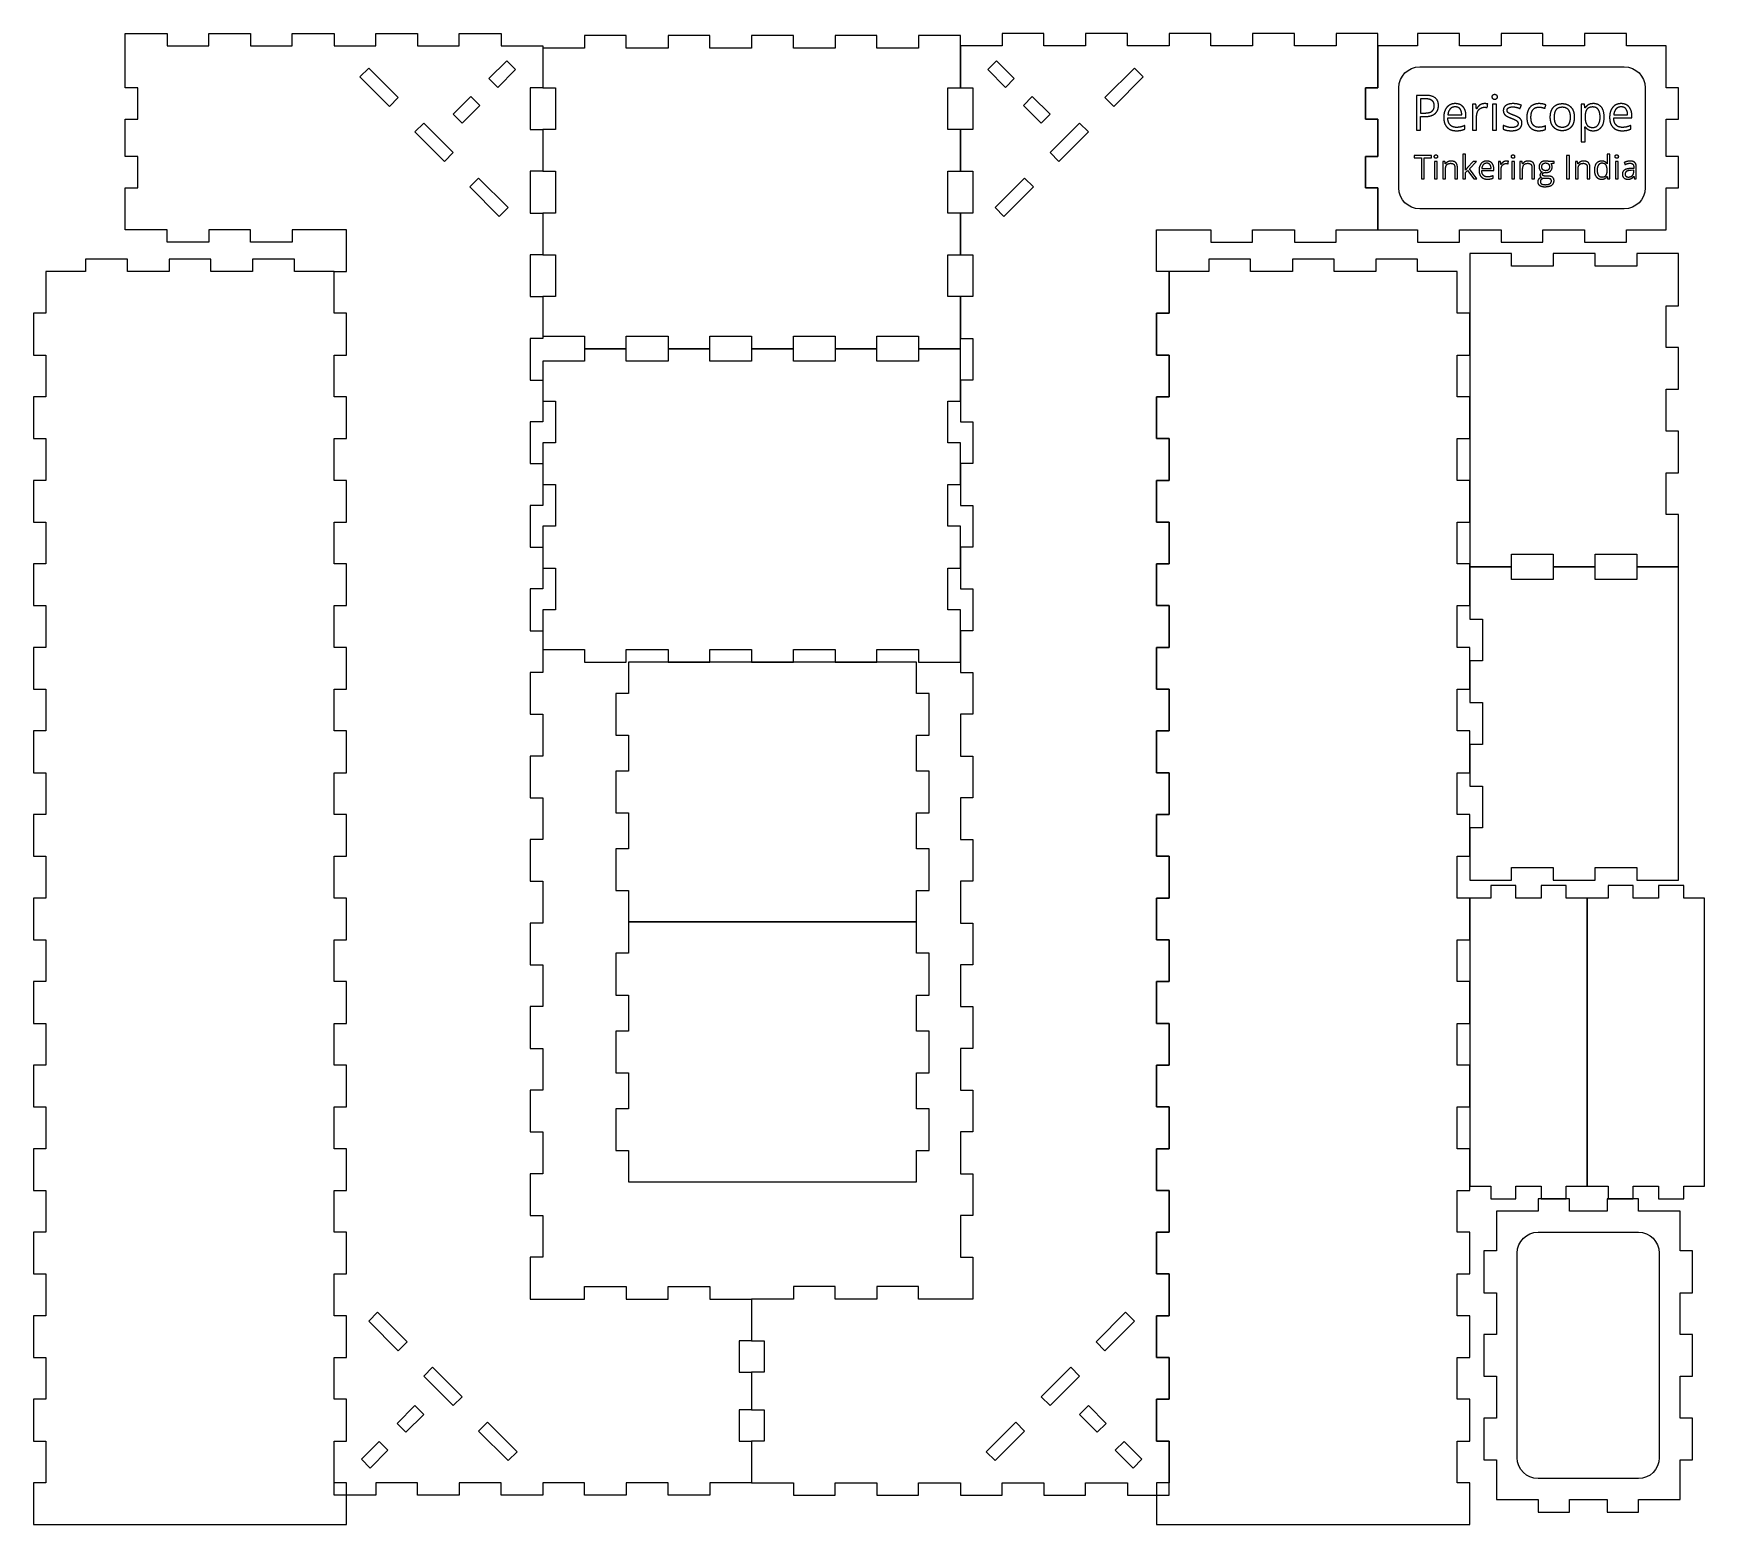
# Model space of a CAD drawing. Header units: millimetres. Extents: x 108 to 442, y 179 to 476.
import ezdxf

# ---------------------------------------------------------------- set-up
doc = ezdxf.new("R2010")
doc.units = ezdxf.units.MM
doc.layers.get('0').update_dxf_attribs({"color": 18, "true_color": 0x000000})

msp = doc.modelspace()

# ---------------------------------------------------------------- linework, layer by layer
for p, q in [((384.67, 469.56), (425.5, 469.56)), ((380.5, 445.39), (380.5, 465.39)), ((429.67, 465.39), (429.67, 445.39)), ((425.5, 441.22), (384.67, 441.22)), ((408.3, 237.06), (428.3, 237.06)), ((404.13, 192.06), (404.13, 232.89)), ((432.47, 232.89), (432.47, 192.06)), ((428.3, 187.89), (408.3, 187.89))]:
    msp.add_line(p, q)
at = {"color": 1, "true_color": 0xff0000}
for p, q in [((393.8, 452.16), (393.28, 452.16)), ((393.28, 452.16), (393.28, 447.21)), ((393.8, 449.59), (393.8, 452.16)), ((395.37, 450.7), (394.21, 449.46)), ((394.59, 449.21), (395.99, 450.7)), ((395.99, 450.7), (395.37, 450.7)), ((393.28, 447.21), (393.8, 447.21)), ((393.8, 448.47), (394.23, 448.86)), ((393.8, 447.21), (393.8, 448.47)), ((394.23, 448.86), (395.46, 447.21)), ((396.1, 447.21), (394.59, 449.21)), ((395.46, 447.21), (396.1, 447.21)), ((427.38, 448.93), (426.85, 448.9)), ((427.38, 448.6), (427.38, 448.93))]:
    msp.add_line(p, q, dxfattribs=at)
for points in [[(170.5, 403.72), (168, 403.72), (168, 412.06), (170.5, 412.06), (170.5, 420.39), (168, 420.39), (168, 428.72), (170.5, 428.72), (170.5, 437.06), (159.67, 437.06), (159.67, 434.56), (151.33, 434.56), (151.33, 437.06), (143, 437.06), (143, 434.56), (134.67, 434.56), (134.67, 437.06), (126.33, 437.06), (126.33, 445.39), (128.83, 445.39), (128.83, 451.64), (126.33, 451.64), (126.33, 459.14), (128.83, 459.14), (128.83, 465.39), (126.33, 465.39), (126.33, 476.22), (134.67, 476.22), (134.67, 473.72), (143, 473.72), (143, 476.22), (151.33, 476.22), (151.33, 473.72), (159.67, 473.72), (159.67, 476.22), (168, 476.22), (168, 473.72), (176.33, 473.72), (176.33, 476.22), (184.67, 476.22), (184.67, 473.72), (193, 473.72), (193, 476.22), (201.33, 476.22), (201.33, 473.72), (209.67, 473.72), (209.67, 465.39), (207.17, 465.39), (207.17, 457.06), (209.67, 457.06), (209.67, 448.72), (207.17, 448.72), (207.17, 440.39), (209.67, 440.39), (209.67, 432.06), (207.17, 432.06), (207.17, 423.72), (209.67, 423.72), (209.67, 415.39), (207.17, 415.39), (207.17, 407.06), (209.67, 407.06), (209.67, 398.72), (207.17, 398.72), (207.17, 390.39), (209.67, 390.39), (209.67, 382.06), (207.17, 382.06), (207.17, 373.72), (209.67, 373.72), (209.67, 365.39), (207.17, 365.39), (207.17, 357.06), (209.67, 357.06), (209.67, 348.72), (207.17, 348.72), (207.17, 340.39), (209.67, 340.39), (209.67, 332.06), (207.17, 332.06), (207.17, 323.72), (209.67, 323.72), (209.67, 315.39), (207.17, 315.39), (207.17, 307.06), (209.67, 307.06), (209.67, 298.72), (207.17, 298.72), (207.17, 290.39), (209.67, 290.39), (209.67, 282.06), (207.17, 282.06), (207.17, 273.72), (209.67, 273.72), (209.67, 265.39), (207.17, 265.39), (207.17, 257.06), (209.67, 257.06), (209.67, 248.72), (207.17, 248.72), (207.17, 240.39), (209.67, 240.39), (209.67, 232.06), (207.17, 232.06), (207.17, 223.72), (218, 223.72), (218, 226.22), (226.33, 226.22), (226.33, 223.72), (234.67, 223.72), (234.67, 226.22), (243, 226.22), (243, 223.72), (251.33, 223.72), (251.33, 215.39), (248.83, 215.39), (248.83, 209.14), (251.33, 209.14), (251.33, 201.64), (248.83, 201.64), (248.83, 195.39), (251.33, 195.39), (251.33, 187.06), (243, 187.06), (243, 184.56), (234.67, 184.56), (234.67, 187.06), (226.33, 187.06), (226.33, 184.56), (218, 184.56), (218, 187.06), (209.67, 187.06), (209.67, 184.56), (201.33, 184.56), (201.33, 187.06), (193, 187.06), (193, 184.56), (184.67, 184.56), (184.67, 187.06), (176.33, 187.06), (176.33, 184.56), (168, 184.56), (168, 195.39), (170.5, 195.39), (170.5, 203.73), (168, 203.73), (168, 212.06), (170.5, 212.06), (170.5, 220.39), (168, 220.39), (168, 228.72), (170.5, 228.72), (170.5, 237.06), (168, 237.06), (168, 245.39), (170.5, 245.39), (170.5, 253.72), (168, 253.72), (168, 262.06), (170.5, 262.06), (170.5, 270.39), (168, 270.39), (168, 278.72), (170.5, 278.72), (170.5, 287.06), (168, 287.06), (168, 295.39), (170.5, 295.39), (170.5, 303.72), (168, 303.72), (168, 312.06), (170.5, 312.06), (170.5, 320.39), (168, 320.39), (168, 328.72), (170.5, 328.72), (170.5, 337.06), (168, 337.06), (168, 345.39), (170.5, 345.39), (170.5, 353.72), (168, 353.72), (168, 362.06), (170.5, 362.06), (170.5, 370.39), (168, 370.39), (168, 378.72), (170.5, 378.72), (170.5, 387.06), (168, 387.06), (168, 395.39), (170.5, 395.39)], [(251.33, 475.81), (251.33, 473.31), (243, 473.31), (243, 475.81), (234.67, 475.81), (234.67, 473.31), (226.33, 473.31), (226.33, 475.81), (218, 475.81), (218, 473.31), (209.67, 473.31), (209.67, 465.39), (212.17, 465.39), (212.17, 457.06), (209.67, 457.06), (209.67, 448.72), (212.17, 448.72), (212.17, 440.39), (209.67, 440.39), (209.67, 432.06), (212.17, 432.06), (212.17, 423.72), (209.67, 423.72), (209.67, 415.81), (218, 415.81), (218, 413.31), (226.33, 413.31), (226.33, 415.81), (234.67, 415.81), (234.67, 413.31), (243, 413.31), (243, 415.81), (251.33, 415.81), (251.33, 413.31), (259.67, 413.31), (259.67, 415.81), (268, 415.81), (268, 413.31), (276.33, 413.31), (276.33, 415.81), (284.67, 415.81), (284.67, 413.31), (293, 413.31), (293, 423.72), (290.5, 423.72), (290.5, 432.06), (293, 432.06), (293, 440.39), (290.5, 440.39), (290.5, 448.72), (293, 448.72), (293, 457.06), (290.5, 457.06), (290.5, 465.39), (293, 465.39), (293, 475.81), (284.67, 475.81), (284.67, 473.31), (276.33, 473.31), (276.33, 475.81), (268, 475.81), (268, 473.31), (259.67, 473.31), (259.67, 475.81)], [(332.17, 403.72), (334.67, 403.72), (334.67, 412.06), (332.17, 412.06), (332.17, 420.39), (334.67, 420.39), (334.67, 428.72), (332.17, 428.72), (332.17, 437.06), (343, 437.06), (343, 434.56), (351.33, 434.56), (351.33, 437.06), (359.67, 437.06), (359.67, 434.56), (368, 434.56), (368, 437.06), (376.33, 437.06), (376.33, 445.39), (373.83, 445.39), (373.83, 451.64), (376.33, 451.64), (376.33, 459.14), (373.83, 459.14), (373.83, 465.39), (376.33, 465.39), (376.33, 476.22), (368, 476.22), (368, 473.72), (359.67, 473.72), (359.67, 476.22), (351.33, 476.22), (351.33, 473.72), (343, 473.72), (343, 476.22), (334.67, 476.22), (334.67, 473.72), (326.33, 473.72), (326.33, 476.22), (318, 476.22), (318, 473.72), (309.67, 473.72), (309.67, 476.22), (301.33, 476.22), (301.33, 473.72), (293, 473.72), (293, 465.39), (295.5, 465.39), (295.5, 457.06), (293, 457.06), (293, 448.72), (295.5, 448.72), (295.5, 440.39), (293, 440.39), (293, 432.06), (295.5, 432.06), (295.5, 423.72), (293, 423.72), (293, 415.39), (295.5, 415.39), (295.5, 407.06), (293, 407.06), (293, 398.72), (295.5, 398.72), (295.5, 390.39), (293, 390.39), (293, 382.06), (295.5, 382.06), (295.5, 373.72), (293, 373.72), (293, 365.39), (295.5, 365.39), (295.5, 357.06), (293, 357.06), (293, 348.72), (295.5, 348.72), (295.5, 340.39), (293, 340.39), (293, 332.06), (295.5, 332.06), (295.5, 323.72), (293, 323.72), (293, 315.39), (295.5, 315.39), (295.5, 307.06), (293, 307.06), (293, 298.72), (295.5, 298.72), (295.5, 290.39), (293, 290.39), (293, 282.06), (295.5, 282.06), (295.5, 273.72), (293, 273.72), (293, 265.39), (295.5, 265.39), (295.5, 257.06), (293, 257.06), (293, 248.72), (295.5, 248.72), (295.5, 240.39), (293, 240.39), (293, 232.06), (295.5, 232.06), (295.5, 223.72), (284.67, 223.72), (284.67, 226.22), (276.33, 226.22), (276.33, 223.72), (268, 223.72), (268, 226.22), (259.67, 226.22), (259.67, 223.72), (251.33, 223.72), (251.33, 215.39), (253.83, 215.39), (253.83, 209.14), (251.33, 209.14), (251.33, 201.64), (253.83, 201.64), (253.83, 195.39), (251.33, 195.39), (251.33, 187.06), (259.67, 187.06), (259.67, 184.56), (268, 184.56), (268, 187.06), (276.33, 187.06), (276.33, 184.56), (284.67, 184.56), (284.67, 187.06), (293, 187.06), (293, 184.56), (301.33, 184.56), (301.33, 187.06), (309.67, 187.06), (309.67, 184.56), (318, 184.56), (318, 187.06), (326.33, 187.06), (326.33, 184.56), (334.67, 184.56), (334.67, 195.39), (332.17, 195.39), (332.17, 203.73), (334.67, 203.73), (334.67, 212.06), (332.17, 212.06), (332.17, 220.39), (334.67, 220.39), (334.67, 228.72), (332.17, 228.72), (332.17, 237.06), (334.67, 237.06), (334.67, 245.39), (332.17, 245.39), (332.17, 253.72), (334.67, 253.72), (334.67, 262.06), (332.17, 262.06), (332.17, 270.39), (334.67, 270.39), (334.67, 278.72), (332.17, 278.72), (332.17, 287.06), (334.67, 287.06), (334.67, 295.39), (332.17, 295.39), (332.17, 303.72), (334.67, 303.72), (334.67, 312.06), (332.17, 312.06), (332.17, 320.39), (334.67, 320.39), (334.67, 328.72), (332.17, 328.72), (332.17, 337.06), (334.67, 337.06), (334.67, 345.39), (332.17, 345.39), (332.17, 353.72), (334.67, 353.72), (334.67, 362.06), (332.17, 362.06), (332.17, 370.39), (334.67, 370.39), (334.67, 378.72), (332.17, 378.72), (332.17, 387.06), (334.67, 387.06), (334.67, 395.39), (332.17, 395.39)], [(433.83, 473.72), (425.92, 473.72), (425.92, 476.22), (417.58, 476.22), (417.58, 473.72), (409.25, 473.72), (409.25, 476.22), (400.92, 476.22), (400.92, 473.72), (392.58, 473.72), (392.58, 476.22), (384.25, 476.22), (384.25, 473.72), (376.33, 473.72), (376.33, 465.39), (373.83, 465.39), (373.83, 459.14), (376.33, 459.14), (376.33, 451.64), (373.83, 451.64), (373.83, 445.39), (376.33, 445.39), (376.33, 437.06), (384.25, 437.06), (384.25, 434.56), (392.58, 434.56), (392.58, 437.06), (400.92, 437.06), (400.92, 434.56), (409.25, 434.56), (409.25, 437.06), (417.58, 437.06), (417.58, 434.56), (425.92, 434.56), (425.92, 437.06), (433.83, 437.06), (433.83, 445.39), (436.33, 445.39), (436.33, 451.64), (433.83, 451.64), (433.83, 459.14), (436.33, 459.14), (436.33, 465.39), (433.83, 465.39)], [(200.68, 465.47), (204.22, 469.01), (202.45, 470.78), (198.92, 467.24)], [(301.98, 465.47), (298.45, 469.01), (300.21, 470.78), (303.75, 467.24)], [(179.04, 461.64), (180.81, 463.41), (174.92, 469.31), (173.15, 467.54)], [(323.62, 461.64), (321.85, 463.41), (327.75, 469.31), (329.51, 467.54)], [(193.55, 458.34), (197.08, 461.87), (195.31, 463.64), (191.78, 460.11)], [(309.12, 458.34), (305.58, 461.87), (307.35, 463.64), (310.89, 460.11)], [(190.01, 450.68), (191.78, 452.44), (185.89, 458.34), (184.12, 456.57)], [(312.65, 450.68), (310.89, 452.44), (316.78, 458.34), (318.55, 456.57)], [(200.98, 439.71), (202.75, 441.48), (196.85, 447.37), (195.09, 445.6)], [(301.69, 439.71), (299.92, 441.48), (305.81, 447.37), (307.58, 445.6)], [(108, 278.72), (110.5, 278.72), (110.5, 270.39), (108, 270.39), (108, 262.06), (110.5, 262.06), (110.5, 253.72), (108, 253.72), (108, 245.39), (110.5, 245.39), (110.5, 237.06), (108, 237.06), (108, 228.72), (110.5, 228.72), (110.5, 220.39), (108, 220.39), (108, 212.06), (110.5, 212.06), (110.5, 203.73), (108, 203.73), (108, 195.39), (110.5, 195.39), (110.5, 187.06), (108, 187.06), (108, 178.73), (170.5, 178.73), (170.5, 187.06), (168, 187.06), (168, 195.39), (170.5, 195.39), (170.5, 203.73), (168, 203.73), (168, 212.06), (170.5, 212.06), (170.5, 220.39), (168, 220.39), (168, 228.72), (170.5, 228.72), (170.5, 237.06), (168, 237.06), (168, 245.39), (170.5, 245.39), (170.5, 253.72), (168, 253.72), (168, 262.06), (170.5, 262.06), (170.5, 270.39), (168, 270.39), (168, 278.72), (170.5, 278.72), (170.5, 287.06), (168, 287.06), (168, 295.39), (170.5, 295.39), (170.5, 303.72), (168, 303.72), (168, 312.06), (170.5, 312.06), (170.5, 320.39), (168, 320.39), (168, 328.72), (170.5, 328.72), (170.5, 337.06), (168, 337.06), (168, 345.39), (170.5, 345.39), (170.5, 353.72), (168, 353.72), (168, 362.06), (170.5, 362.06), (170.5, 370.39), (168, 370.39), (168, 378.72), (170.5, 378.72), (170.5, 387.06), (168, 387.06), (168, 395.39), (170.5, 395.39), (170.5, 403.72), (168, 403.72), (168, 412.06), (170.5, 412.06), (170.5, 420.39), (168, 420.39), (168, 428.72), (160.08, 428.72), (160.08, 431.22), (151.75, 431.22), (151.75, 428.72), (143.42, 428.72), (143.42, 431.22), (135.08, 431.22), (135.08, 428.72), (126.75, 428.72), (126.75, 431.22), (118.42, 431.22), (118.42, 428.72), (110.5, 428.72), (110.5, 420.39), (108, 420.39), (108, 412.06), (110.5, 412.06), (110.5, 403.72), (108, 403.72), (108, 395.39), (110.5, 395.39), (110.5, 387.06), (108, 387.06), (108, 378.72), (110.5, 378.72), (110.5, 370.39), (108, 370.39), (108, 362.06), (110.5, 362.06), (110.5, 353.72), (108, 353.72), (108, 345.39), (110.5, 345.39), (110.5, 337.06), (108, 337.06), (108, 328.72), (110.5, 328.72), (110.5, 320.39), (108, 320.39), (108, 312.06), (110.5, 312.06), (110.5, 303.72), (108, 303.72), (108, 295.39), (110.5, 295.39), (110.5, 287.06), (108, 287.06)], [(394.67, 287.06), (392.17, 287.06), (392.17, 295.39), (394.67, 295.39), (394.67, 303.72), (392.17, 303.72), (392.17, 312.06), (394.67, 312.06), (394.67, 320.39), (392.17, 320.39), (392.17, 328.72), (394.67, 328.72), (394.67, 337.06), (392.17, 337.06), (392.17, 345.39), (394.67, 345.39), (394.67, 353.72), (392.17, 353.72), (392.17, 362.06), (394.67, 362.06), (394.67, 370.39), (392.17, 370.39), (392.17, 378.72), (394.67, 378.72), (394.67, 387.06), (392.17, 387.06), (392.17, 395.39), (394.67, 395.39), (394.67, 403.72), (392.17, 403.72), (392.17, 412.06), (394.67, 412.06), (394.67, 420.39), (392.17, 420.39), (392.17, 428.72), (384.25, 428.72), (384.25, 431.22), (375.92, 431.22), (375.92, 428.72), (367.58, 428.72), (367.58, 431.22), (359.25, 431.22), (359.25, 428.72), (350.92, 428.72), (350.92, 431.22), (342.58, 431.22), (342.58, 428.72), (334.67, 428.72), (334.67, 420.39), (332.17, 420.39), (332.17, 412.06), (334.67, 412.06), (334.67, 403.72), (332.17, 403.72), (332.17, 395.39), (334.67, 395.39), (334.67, 387.06), (332.17, 387.06), (332.17, 378.72), (334.67, 378.72), (334.67, 370.39), (332.17, 370.39), (332.17, 362.06), (334.67, 362.06), (334.67, 353.72), (332.17, 353.72), (332.17, 345.39), (334.67, 345.39), (334.67, 337.06), (332.17, 337.06), (332.17, 328.72), (334.67, 328.72), (334.67, 320.39), (332.17, 320.39), (332.17, 312.06), (334.67, 312.06), (334.67, 303.72), (332.17, 303.72), (332.17, 295.39), (334.67, 295.39), (334.67, 287.06), (332.17, 287.06), (332.17, 278.72), (334.67, 278.72), (334.67, 270.39), (332.17, 270.39), (332.17, 262.06), (334.67, 262.06), (334.67, 253.72), (332.17, 253.72), (332.17, 245.39), (334.67, 245.39), (334.67, 237.06), (332.17, 237.06), (332.17, 228.72), (334.67, 228.72), (334.67, 220.39), (332.17, 220.39), (332.17, 212.06), (334.67, 212.06), (334.67, 203.73), (332.17, 203.73), (332.17, 195.39), (334.67, 195.39), (334.67, 187.06), (332.17, 187.06), (332.17, 178.73), (394.67, 178.73), (394.67, 187.06), (392.17, 187.06), (392.17, 195.39), (394.67, 195.39), (394.67, 203.73), (392.17, 203.73), (392.17, 212.06), (394.67, 212.06), (394.67, 220.39), (392.17, 220.39), (392.17, 228.72), (394.67, 228.72), (394.67, 237.06), (392.17, 237.06), (392.17, 245.39), (394.67, 245.39), (394.67, 253.72), (392.17, 253.72), (392.17, 262.06), (394.67, 262.06), (394.67, 270.39), (392.17, 270.39), (392.17, 278.72), (394.67, 278.72)], [(419.67, 369.81), (419.67, 372.31), (428, 372.31), (428, 369.81), (436.33, 369.81), (436.33, 380.22), (433.83, 380.22), (433.83, 388.56), (436.33, 388.56), (436.33, 396.89), (433.83, 396.89), (433.83, 405.22), (436.33, 405.22), (436.33, 413.56), (433.83, 413.56), (433.83, 421.89), (436.33, 421.89), (436.33, 432.31), (428, 432.31), (428, 429.81), (419.67, 429.81), (419.67, 432.31), (411.33, 432.31), (411.33, 429.81), (403, 429.81), (403, 432.31), (394.67, 432.31), (394.67, 369.81), (403, 369.81), (403, 372.31), (411.33, 372.31), (411.33, 369.81)], [(251.33, 413.31), (251.33, 410.81), (243, 410.81), (243, 413.31), (234.67, 413.31), (234.67, 410.81), (226.33, 410.81), (226.33, 413.31), (218, 413.31), (218, 410.81), (209.67, 410.81), (209.67, 402.89), (212.17, 402.89), (212.17, 394.56), (209.67, 394.56), (209.67, 386.22), (212.17, 386.22), (212.17, 377.89), (209.67, 377.89), (209.67, 369.56), (212.17, 369.56), (212.17, 361.22), (209.67, 361.22), (209.67, 353.31), (218, 353.31), (218, 350.81), (226.33, 350.81), (226.33, 353.31), (234.67, 353.31), (234.67, 350.81), (243, 350.81), (243, 353.31), (251.33, 353.31), (251.33, 350.81), (259.67, 350.81), (259.67, 353.31), (268, 353.31), (268, 350.81), (276.33, 350.81), (276.33, 353.31), (284.67, 353.31), (284.67, 350.81), (293, 350.81), (293, 361.22), (290.5, 361.22), (290.5, 369.56), (293, 369.56), (293, 377.89), (290.5, 377.89), (290.5, 386.22), (293, 386.22), (293, 394.56), (290.5, 394.56), (290.5, 402.89), (293, 402.89), (293, 413.31), (284.67, 413.31), (284.67, 410.81), (276.33, 410.81), (276.33, 413.31), (268, 413.31), (268, 410.81), (259.67, 410.81), (259.67, 413.31)], [(411.33, 369.81), (411.33, 367.31), (403, 367.31), (403, 369.81), (394.67, 369.81), (394.67, 359.39), (397.17, 359.39), (397.17, 351.06), (394.67, 351.06), (394.67, 342.72), (397.17, 342.72), (397.17, 334.39), (394.67, 334.39), (394.67, 326.06), (397.17, 326.06), (397.17, 317.72), (394.67, 317.72), (394.67, 307.31), (403, 307.31), (403, 309.81), (411.33, 309.81), (411.33, 307.31), (419.67, 307.31), (419.67, 309.81), (428, 309.81), (428, 307.31), (436.33, 307.31), (436.33, 369.81), (428, 369.81), (428, 367.31), (419.67, 367.31), (419.67, 369.81)], [(224.25, 305.2), (226.75, 305.2), (226.75, 298.95), (284.25, 298.95), (284.25, 305.2), (286.75, 305.2), (286.75, 313.54), (284.25, 313.54), (284.25, 320.71), (286.75, 320.71), (286.75, 329.05), (284.25, 329.05), (284.25, 336.22), (286.75, 336.22), (286.75, 344.56), (284.25, 344.56), (284.25, 350.81), (226.75, 350.81), (226.75, 344.56), (224.25, 344.56), (224.25, 336.22), (226.75, 336.22), (226.75, 329.05), (224.25, 329.05), (224.25, 320.71), (226.75, 320.71), (226.75, 313.54), (224.25, 313.54)], [(408.93, 246.22), (408.93, 243.72), (413.93, 243.72), (413.93, 246.22), (418.09, 246.22), (418.09, 303.72), (413.93, 303.72), (413.93, 306.22), (408.93, 306.22), (408.93, 303.72), (403.83, 303.72), (403.83, 306.22), (398.83, 306.22), (398.83, 303.72), (394.67, 303.72), (394.67, 246.22), (398.83, 246.22), (398.83, 243.72), (403.83, 243.72), (403.83, 246.22)], [(432.35, 246.22), (432.35, 243.72), (437.35, 243.72), (437.35, 246.22), (441.52, 246.22), (441.52, 303.72), (437.35, 303.72), (437.35, 306.22), (432.35, 306.22), (432.35, 303.72), (427.26, 303.72), (427.26, 306.22), (422.26, 306.22), (422.26, 303.72), (418.09, 303.72), (418.09, 246.22), (422.26, 246.22), (422.26, 243.72), (427.26, 243.72), (427.26, 246.22)], [(224.25, 253.35), (226.75, 253.35), (226.75, 247.1), (284.25, 247.1), (284.25, 253.35), (286.75, 253.35), (286.75, 261.68), (284.25, 261.68), (284.25, 268.86), (286.75, 268.86), (286.75, 277.19), (284.25, 277.19), (284.25, 284.37), (286.75, 284.37), (286.75, 292.7), (284.25, 292.7), (284.25, 298.95), (226.75, 298.95), (226.75, 292.7), (224.25, 292.7), (224.25, 284.37), (226.75, 284.37), (226.75, 277.19), (224.25, 277.19), (224.25, 268.86), (226.75, 268.86), (226.75, 261.68), (224.25, 261.68)], [(436.63, 183.73), (436.63, 191.64), (439.13, 191.64), (439.13, 199.98), (436.63, 199.98), (436.63, 208.31), (439.13, 208.31), (439.13, 216.64), (436.63, 216.64), (436.63, 224.97), (439.13, 224.97), (439.13, 233.31), (436.63, 233.31), (436.63, 241.22), (428.3, 241.22), (428.3, 243.72), (422.05, 243.72), (422.05, 241.22), (414.55, 241.22), (414.55, 243.72), (408.3, 243.72), (408.3, 241.22), (399.97, 241.22), (399.97, 233.31), (397.47, 233.31), (397.47, 224.97), (399.97, 224.97), (399.97, 216.64), (397.47, 216.64), (397.47, 208.31), (399.97, 208.31), (399.97, 199.98), (397.47, 199.98), (397.47, 191.64), (399.97, 191.64), (399.97, 183.73), (408.3, 183.73), (408.3, 181.23), (414.55, 181.23), (414.55, 183.73), (422.05, 183.73), (422.05, 181.23), (428.3, 181.23), (428.3, 183.73)], [(176.69, 221.07), (174.92, 219.31), (180.81, 213.41), (182.58, 215.18)], [(325.98, 221.07), (327.75, 219.31), (321.85, 213.41), (320.09, 215.18)], [(187.65, 210.11), (185.89, 208.34), (191.78, 202.45), (193.55, 204.21)], [(315.01, 210.11), (316.78, 208.34), (310.89, 202.45), (309.12, 204.21)], [(184.12, 202.45), (180.58, 198.91), (182.35, 197.14), (185.89, 200.68)], [(318.55, 202.45), (322.08, 198.91), (320.31, 197.14), (316.78, 200.68)], [(198.62, 199.14), (196.85, 197.37), (202.75, 191.48), (204.51, 193.25)], [(304.04, 199.14), (305.81, 197.37), (299.92, 191.48), (298.15, 193.25)], [(176.98, 195.31), (173.45, 191.77), (175.21, 190), (178.75, 193.54)], [(325.68, 195.31), (329.22, 191.77), (327.45, 190), (323.92, 193.54)]]:
    msp.add_lwpolyline(points, close=True)
at = {"extrusion": (0, 0, -1)}
for centre, start, end in [((-384.67, 465.39), 0, 90), ((-425.5, 465.39), 90, 180), ((-384.67, 445.39), 270, 0), ((-425.5, 445.39), 180, 270), ((-408.3, 232.89), 0, 90), ((-428.3, 232.89), 90, 180), ((-408.3, 192.06), 270, 0), ((-428.3, 192.06), 180, 270)]:
    msp.add_arc(centre, 4.17, start, end, dxfattribs=at)
at = {"color": 1, "true_color": 0xff0000}
for points in [[(385.82, 463.87), (384.91, 463.87), (384, 463.87)], [(384, 463.87), (384, 460.39), (384, 456.9)], [(385.74, 463.18), (385.28, 463.18), (384.81, 463.18)], [(384.81, 463.18), (384.81, 461.76), (384.81, 460.34)], [(384.81, 460.34), (385.19, 460.34), (385.57, 460.34)], [(395.89, 462.13), (395.56, 462.13), (395.23, 462.13)], [(395.23, 462.13), (395.23, 459.51), (395.23, 456.9)], [(395.98, 461.16), (395.94, 461.65), (395.89, 462.13)], [(396.01, 461.16), (395.99, 461.16), (395.98, 461.16)], [(398.14, 461.43), (398.19, 461.79), (398.24, 462.16)], [(400.02, 462.13), (399.62, 462.13), (399.22, 462.13)], [(399.22, 462.13), (399.22, 459.51), (399.22, 456.9)], [(400.02, 456.9), (400.02, 459.51), (400.02, 462.13)], [(404.69, 461.24), (404.82, 461.56), (404.95, 461.88)], [(409.62, 461.28), (409.74, 461.61), (409.86, 461.95)], [(417.54, 462.13), (417.22, 462.13), (416.89, 462.13)], [(416.89, 462.13), (416.89, 458.35), (416.89, 454.57)], [(417.65, 461.35), (417.59, 461.74), (417.54, 462.13)], [(417.68, 461.35), (417.67, 461.35), (417.65, 461.35)], [(384.81, 456.9), (384.81, 458.27), (384.81, 459.64)], [(384.81, 459.64), (385.23, 459.64), (385.66, 459.64)], [(390.28, 459.37), (392.09, 459.37), (393.89, 459.37)], [(390.3, 460), (391.68, 460), (393.06, 460)], [(393.66, 457.15), (393.66, 457.49), (393.66, 457.84)], [(393.89, 459.37), (393.89, 459.61), (393.89, 459.86)], [(396.03, 456.9), (396.03, 458.3), (396.03, 459.71)], [(401.35, 457.87), (401.35, 457.5), (401.35, 457.14)], [(409.78, 457.08), (409.78, 457.44), (409.78, 457.79)], [(417.63, 457.62), (417.66, 457.62), (417.68, 457.62)], [(417.68, 459.67), (417.68, 459.6), (417.68, 459.52)], [(423.39, 459.37), (425.19, 459.37), (427, 459.37)], [(423.4, 460), (424.79, 460), (426.17, 460)], [(426.77, 457.15), (426.77, 457.49), (426.77, 457.84)], [(427, 459.37), (427, 459.61), (427, 459.86)], [(384, 456.9), (384.41, 456.9), (384.81, 456.9)], [(395.23, 456.9), (395.63, 456.9), (396.03, 456.9)], [(399.22, 456.9), (399.62, 456.9), (400.02, 456.9)], [(416.89, 454.57), (417.29, 454.57), (417.68, 454.57)], [(417.68, 454.57), (417.68, 455.64), (417.68, 456.71)], [(387.01, 451.86), (385.27, 451.86), (383.54, 451.86)], [(383.54, 451.86), (383.54, 451.62), (383.54, 451.38)], [(383.54, 451.38), (384.27, 451.38), (385, 451.38)], [(385, 451.38), (385, 449.3), (385, 447.21)], [(385.55, 447.21), (385.55, 449.3), (385.55, 451.38)], [(385.55, 451.38), (386.28, 451.38), (387.01, 451.38)], [(387.01, 451.38), (387.01, 451.62), (387.01, 451.86)], [(388.16, 450.7), (387.9, 450.7), (387.63, 450.7)], [(387.63, 450.7), (387.63, 448.95), (387.63, 447.21)], [(388.16, 447.21), (388.16, 448.95), (388.16, 450.7)], [(389.7, 450.7), (389.49, 450.7), (389.28, 450.7)], [(389.28, 450.7), (389.28, 448.95), (389.28, 447.21)], [(389.78, 450.19), (389.74, 450.45), (389.7, 450.7)], [(400.8, 450.7), (400.58, 450.7), (400.36, 450.7)], [(400.36, 450.7), (400.36, 448.95), (400.36, 447.21)], [(400.86, 450.05), (400.83, 450.38), (400.8, 450.7)], [(402.31, 450.23), (402.34, 450.47), (402.37, 450.72)], [(403.56, 450.7), (403.29, 450.7), (403.03, 450.7)], [(403.03, 450.7), (403.03, 448.95), (403.03, 447.21)], [(403.56, 447.21), (403.56, 448.95), (403.56, 450.7)], [(405.1, 450.7), (404.89, 450.7), (404.68, 450.7)], [(404.68, 450.7), (404.68, 448.95), (404.68, 447.21)], [(405.18, 450.19), (405.14, 450.45), (405.1, 450.7)], [(411.53, 450.7), (410.93, 450.7), (410.33, 450.7)], [(410.89, 450.28), (411.21, 450.32), (411.53, 450.36)], [(411.53, 450.36), (411.53, 450.53), (411.53, 450.7)], [(414.53, 451.86), (414.26, 451.86), (413.99, 451.86)], [(413.99, 451.86), (413.99, 449.53), (413.99, 447.21)], [(414.53, 447.21), (414.53, 449.53), (414.53, 451.86)], [(416.16, 450.7), (415.94, 450.7), (415.73, 450.7)], [(415.73, 450.7), (415.73, 448.95), (415.73, 447.21)], [(416.24, 450.19), (416.2, 450.45), (416.16, 450.7)], [(422.6, 452.16), (422.34, 452.16), (422.07, 452.16)], [(422.07, 452.16), (422.07, 451.46), (422.07, 450.76)], [(422.6, 447.21), (422.6, 449.68), (422.6, 452.16)], [(424.25, 450.7), (423.98, 450.7), (423.72, 450.7)], [(423.72, 450.7), (423.72, 448.95), (423.72, 447.21)], [(424.25, 447.21), (424.25, 448.95), (424.25, 450.7)], [(425.49, 450.46), (425.57, 450.26), (425.65, 450.06)], [(385, 447.21), (385.28, 447.21), (385.55, 447.21)], [(387.63, 447.21), (387.9, 447.21), (388.16, 447.21)], [(389.28, 447.21), (389.54, 447.21), (389.81, 447.21)], [(389.81, 450.19), (389.8, 450.19), (389.78, 450.19)], [(389.81, 447.21), (389.81, 448.12), (389.81, 449.03)], [(391.67, 449.45), (391.67, 448.33), (391.67, 447.21)], [(391.67, 447.21), (391.93, 447.21), (392.19, 447.21)], [(392.19, 447.21), (392.19, 448.34), (392.19, 449.48)], [(393.8, 448.95), (393.79, 448.95), (393.78, 448.95)], [(397.06, 448.85), (398.26, 448.85), (399.47, 448.85)], [(397.07, 449.28), (397.99, 449.28), (398.91, 449.28)], [(399.31, 447.37), (399.31, 447.6), (399.31, 447.83)], [(399.47, 448.85), (399.47, 449.02), (399.47, 449.18)], [(400.36, 447.21), (400.63, 447.21), (400.9, 447.21)], [(400.88, 450.05), (400.87, 450.05), (400.86, 450.05)], [(400.9, 447.21), (400.9, 448.14), (400.9, 449.08)], [(403.03, 447.21), (403.29, 447.21), (403.56, 447.21)], [(404.68, 447.21), (404.94, 447.21), (405.2, 447.21)], [(405.21, 450.19), (405.2, 450.19), (405.18, 450.19)], [(405.2, 447.21), (405.2, 448.12), (405.2, 449.03)], [(407.06, 449.45), (407.06, 448.33), (407.06, 447.21)], [(407.06, 447.21), (407.33, 447.21), (407.59, 447.21)], [(407.59, 447.21), (407.59, 448.34), (407.59, 449.48)], [(410.12, 447.28), (409.82, 447.28), (409.52, 447.28)], [(410.31, 447.77), (410, 447.77), (409.69, 447.77)], [(413.99, 447.21), (414.26, 447.21), (414.53, 447.21)], [(415.73, 447.21), (416, 447.21), (416.26, 447.21)], [(416.27, 450.19), (416.25, 450.19), (416.24, 450.19)], [(416.26, 447.21), (416.26, 448.12), (416.26, 449.03)], [(418.12, 449.45), (418.12, 448.33), (418.12, 447.21)], [(418.12, 447.21), (418.38, 447.21), (418.64, 447.21)], [(418.64, 447.21), (418.64, 448.34), (418.64, 449.48)], [(422.11, 450.21), (422.09, 450.21), (422.07, 450.21)], [(422.07, 447.7), (422.09, 447.7), (422.1, 447.7)], [(422.08, 448.85), (422.08, 448.89), (422.08, 448.94)], [(422.1, 447.7), (422.14, 447.46), (422.18, 447.21)], [(422.18, 447.21), (422.39, 447.21), (422.6, 447.21)], [(423.72, 447.21), (423.98, 447.21), (424.25, 447.21)], [(427.39, 449.3), (427.08, 449.29), (426.78, 449.27)], [(427.39, 449.51), (427.39, 449.41), (427.39, 449.3)], [(427.39, 447.72), (427.4, 447.72), (427.41, 447.72)], [(427.41, 447.72), (427.46, 447.46), (427.52, 447.21)], [(427.52, 447.21), (427.71, 447.21), (427.9, 447.21)], [(427.9, 447.21), (427.9, 448.39), (427.9, 449.58)]]:
    msp.add_open_spline(points, degree=2, dxfattribs=at)
for points, knots in [([(385.66, 459.64), (386.42, 459.64), (386.95, 459.82), (387.47, 459.99), (387.8, 460.29), (388.12, 460.6), (388.27, 460.99), (388.41, 461.39), (388.41, 461.84), (388.41, 462.82), (387.79, 463.34), (387.17, 463.87), (385.82, 463.87)], [-6, -6, -6, -5, -5, -4, -4, -3, -3, -2, -2, -1, -1, 0, 0, 0]), ([(399.63, 464.08), (399.42, 464.08), (399.29, 463.95), (399.15, 463.83), (399.15, 463.56), (399.15, 463.3), (399.29, 463.17), (399.42, 463.04), (399.63, 463.04), (399.82, 463.04), (399.97, 463.17), (400.11, 463.3), (400.11, 463.56), (400.11, 463.83), (399.97, 463.95), (399.82, 464.08), (399.63, 464.08)], [-8, -8, -8, -7, -7, -6, -6, -5, -5, -4, -4, -3, -3, -2, -2, -1, -1, 0, 0, 0]), ([(385.57, 460.34), (386.24, 460.34), (386.68, 460.48), (387.13, 460.63), (387.35, 460.95), (387.57, 461.27), (387.57, 461.8), (387.57, 462.5), (387.13, 462.84), (386.69, 463.18), (385.74, 463.18)], [3, 3, 3, 4, 4, 5, 5, 6, 6, 7, 7, 8, 8, 8]), ([(391.76, 462.22), (391.06, 462.22), (390.55, 461.89), (390.03, 461.55), (389.75, 460.94), (389.46, 460.32), (389.46, 459.48), (389.46, 458.61), (389.77, 458.02), (390.08, 457.42), (390.64, 457.11), (391.2, 456.81), (391.96, 456.81), (392.48, 456.81), (392.87, 456.89), (393.26, 456.97), (393.66, 457.15)], [-26, -26, -26, -25, -25, -24, -24, -23, -23, -22, -22, -21, -21, -20, -20, -19, -19, -18, -18, -18]), ([(391.76, 461.57), (391.12, 461.57), (390.74, 461.16), (390.37, 460.74), (390.3, 460)], [3, 3, 3, 4, 4, 5, 5, 5]), ([(393.89, 459.86), (393.89, 460.57), (393.64, 461.1), (393.39, 461.63), (392.91, 461.93), (392.43, 462.22), (391.76, 462.22)], [-11, -11, -11, -10, -10, -9, -9, -8, -8, -8]), ([(393.06, 460), (393.06, 460.47), (392.92, 460.82), (392.78, 461.18), (392.49, 461.38), (392.2, 461.57), (391.76, 461.57)], [6, 6, 6, 7, 7, 8, 8, 9, 9, 9]), ([(397.61, 462.22), (397.24, 462.22), (396.93, 462.08), (396.63, 461.94), (396.4, 461.7), (396.17, 461.45), (396.01, 461.16)], [-21, -21, -21, -20, -20, -19, -19, -18, -18, -18]), ([(396.03, 459.71), (396.03, 460.11), (396.15, 460.44), (396.27, 460.77), (396.48, 461.01), (396.69, 461.24), (396.97, 461.37), (397.25, 461.5), (397.56, 461.5), (397.7, 461.5), (397.86, 461.48), (398.01, 461.46), (398.14, 461.43)], [-12, -12, -12, -11, -11, -10, -10, -9, -9, -8, -8, -7, -7, -6, -6, -6]), ([(398.24, 462.16), (398.11, 462.19), (397.94, 462.21), (397.77, 462.22), (397.61, 462.22)], [-5, -5, -5, -4, -4, -3, -3, -3]), ([(404.95, 461.88), (404.6, 462.04), (404.18, 462.13), (403.77, 462.22), (403.3, 462.22), (402.43, 462.22), (401.89, 461.87), (401.35, 461.51), (401.35, 460.85), (401.35, 460.42), (401.55, 460.14), (401.75, 459.87), (402.12, 459.68), (402.48, 459.5), (402.98, 459.3), (403.49, 459.12), (403.77, 458.96), (404.06, 458.81), (404.18, 458.64), (404.3, 458.48), (404.3, 458.27), (404.3, 457.89), (404, 457.67), (403.69, 457.45), (403.01, 457.45), (402.55, 457.45), (402.11, 457.58), (401.66, 457.71), (401.35, 457.87)], [-30, -30, -30, -29, -29, -28, -28, -27, -27, -26, -26, -25, -25, -24, -24, -23, -23, -22, -22, -21, -21, -20, -20, -19, -19, -18, -18, -17, -17, -16, -16, -16]), ([(405.07, 458.33), (405.07, 458.76), (404.87, 459.04), (404.68, 459.31), (404.32, 459.5), (403.97, 459.7), (403.48, 459.88), (402.99, 460.06), (402.68, 460.2), (402.38, 460.34), (402.25, 460.5), (402.11, 460.65), (402.11, 460.9), (402.11, 461.21), (402.41, 461.39), (402.7, 461.57), (403.25, 461.57), (403.63, 461.57), (404, 461.48), (404.36, 461.38), (404.69, 461.24)], [-41, -41, -41, -40, -40, -39, -39, -38, -38, -37, -37, -36, -36, -35, -35, -34, -34, -33, -33, -32, -32, -31, -31, -31]), ([(409.86, 461.95), (409.63, 462.06), (409.26, 462.14), (408.9, 462.22), (408.51, 462.22), (407.8, 462.22), (407.24, 461.93), (406.68, 461.64), (406.37, 461.04), (406.05, 460.43), (406.05, 459.49), (406.05, 458.58), (406.35, 457.98), (406.65, 457.39), (407.19, 457.1), (407.73, 456.81), (408.43, 456.81)], [-10, -10, -10, -9, -9, -8, -8, -7, -7, -6, -6, -5, -5, -4, -4, -3, -3, -2, -2, -2]), ([(409.78, 457.79), (409.51, 457.67), (409.18, 457.58), (408.84, 457.49), (408.43, 457.49), (407.91, 457.49), (407.56, 457.73), (407.22, 457.97), (407.04, 458.41), (406.87, 458.86), (406.87, 459.5), (406.87, 460.16), (407.05, 460.61), (407.23, 461.06), (407.59, 461.3), (407.95, 461.53), (408.49, 461.53), (408.76, 461.53), (409.07, 461.45), (409.39, 461.38), (409.62, 461.28)], [-21, -21, -21, -20, -20, -19, -19, -18, -18, -17, -17, -16, -16, -15, -15, -14, -14, -13, -13, -12, -12, -11, -11, -11]), ([(415.52, 459.52), (415.52, 460.38), (415.22, 460.98), (414.93, 461.58), (414.39, 461.9), (413.85, 462.22), (413.14, 462.22), (412.39, 462.22), (411.85, 461.91), (411.31, 461.59), (411.02, 460.99), (410.73, 460.38), (410.73, 459.52), (410.73, 458.88), (410.9, 458.38), (411.07, 457.87), (411.39, 457.52), (411.71, 457.17), (412.14, 456.99), (412.58, 456.81), (413.1, 456.81), (413.67, 456.81), (414.11, 456.99), (414.56, 457.17), (414.87, 457.52), (415.19, 457.87), (415.35, 458.38), (415.52, 458.88), (415.52, 459.52)], [-14, -14, -14, -13, -13, -12, -12, -11, -11, -10, -10, -9, -9, -8, -8, -7, -7, -6, -6, -5, -5, -4, -4, -3, -3, -2, -2, -1, -1, 0, 0, 0]), ([(411.55, 459.52), (411.55, 458.89), (411.71, 458.43), (411.88, 457.97), (412.23, 457.72), (412.58, 457.47), (413.12, 457.47), (413.67, 457.47), (414.02, 457.72), (414.37, 457.97), (414.53, 458.43), (414.7, 458.89), (414.7, 459.52), (414.7, 460.15), (414.53, 460.6), (414.37, 461.06), (414.02, 461.31), (413.67, 461.55), (413.12, 461.55), (412.3, 461.55), (411.92, 461.02), (411.55, 460.48), (411.55, 459.52)], [0, 0, 0, 1, 1, 2, 2, 3, 3, 4, 4, 5, 5, 6, 6, 7, 7, 8, 8, 9, 9, 10, 10, 11, 11, 11]), ([(419.34, 462.22), (418.91, 462.22), (418.59, 462.11), (418.28, 461.99), (418.06, 461.79), (417.84, 461.59), (417.68, 461.35)], [-23, -23, -23, -22, -22, -21, -21, -20, -20, -20]), ([(417.68, 457.62), (417.83, 457.4), (418.06, 457.21), (418.28, 457.03), (418.6, 456.92), (418.91, 456.81), (419.32, 456.81), (419.98, 456.81), (420.47, 457.12), (420.95, 457.43), (421.22, 458.03), (421.48, 458.64), (421.48, 459.53), (421.48, 460.88), (420.9, 461.55), (420.32, 462.22), (419.34, 462.22)], [-11, -11, -11, -10, -10, -9, -9, -8, -8, -7, -7, -6, -6, -5, -5, -4, -4, -3, -3, -3]), ([(419.21, 461.55), (418.66, 461.55), (418.33, 461.34), (418, 461.14), (417.85, 460.72), (417.69, 460.3), (417.68, 459.67)], [8, 8, 8, 9, 9, 10, 10, 11, 11, 11]), ([(417.68, 459.52), (417.68, 458.86), (417.83, 458.4), (417.98, 457.94), (418.31, 457.7), (418.65, 457.47), (419.21, 457.47), (419.7, 457.47), (420.03, 457.73), (420.35, 457.99), (420.51, 458.46), (420.67, 458.93), (420.67, 459.54), (420.67, 460.46), (420.31, 461.01), (419.95, 461.55), (419.21, 461.55)], [12, 12, 12, 13, 13, 14, 14, 15, 15, 16, 16, 17, 17, 18, 18, 19, 19, 20, 20, 20]), ([(424.87, 462.22), (424.17, 462.22), (423.65, 461.89), (423.14, 461.55), (422.85, 460.94), (422.57, 460.32), (422.57, 459.48), (422.57, 458.61), (422.88, 458.02), (423.19, 457.42), (423.75, 457.11), (424.31, 456.81), (425.06, 456.81), (425.59, 456.81), (425.98, 456.89), (426.37, 456.97), (426.77, 457.15)], [-26, -26, -26, -25, -25, -24, -24, -23, -23, -22, -22, -21, -21, -20, -20, -19, -19, -18, -18, -18]), ([(424.86, 461.57), (424.23, 461.57), (423.85, 461.16), (423.48, 460.74), (423.4, 460)], [3, 3, 3, 4, 4, 5, 5, 5]), ([(426.17, 460), (426.16, 460.47), (426.02, 460.82), (425.88, 461.18), (425.6, 461.38), (425.31, 461.57), (424.86, 461.57)], [6, 6, 6, 7, 7, 8, 8, 9, 9, 9]), ([(427, 459.86), (427, 460.57), (426.75, 461.1), (426.49, 461.63), (426.02, 461.93), (425.54, 462.22), (424.87, 462.22)], [-11, -11, -11, -10, -10, -9, -9, -8, -8, -8]), ([(393.66, 457.84), (393.25, 457.67), (392.87, 457.57), (392.48, 457.48), (391.99, 457.48), (391.18, 457.48), (390.74, 457.97), (390.3, 458.45), (390.28, 459.37)], [-17, -17, -17, -16, -16, -15, -15, -14, -14, -13, -13, -13]), ([(401.35, 457.14), (401.65, 456.98), (402.05, 456.89), (402.45, 456.81), (402.99, 456.81), (403.64, 456.81), (404.1, 456.98), (404.57, 457.15), (404.82, 457.49), (405.07, 457.83), (405.07, 458.33)], [-15, -15, -15, -14, -14, -13, -13, -12, -12, -11, -11, -10, -10, -10]), ([(408.43, 456.81), (408.88, 456.81), (409.2, 456.88), (409.52, 456.95), (409.78, 457.08)], [-24, -24, -24, -23, -23, -22, -22, -22]), ([(417.68, 456.71), (417.68, 456.91), (417.66, 457.17), (417.64, 457.43), (417.63, 457.62)], [-14, -14, -14, -13, -13, -12, -12, -12]), ([(426.77, 457.84), (426.36, 457.67), (425.97, 457.57), (425.59, 457.48), (425.1, 457.48), (424.29, 457.48), (423.85, 457.97), (423.4, 458.45), (423.39, 459.37)], [-17, -17, -17, -16, -16, -15, -15, -14, -14, -13, -13, -13]), ([(387.9, 452), (387.77, 452), (387.67, 451.92), (387.58, 451.83), (387.58, 451.66), (387.58, 451.48), (387.67, 451.39), (387.77, 451.31), (387.9, 451.31), (388.03, 451.31), (388.13, 451.39), (388.22, 451.48), (388.22, 451.66), (388.22, 451.83), (388.13, 451.92), (388.03, 452), (387.9, 452)], [-8, -8, -8, -7, -7, -6, -6, -5, -5, -4, -4, -3, -3, -2, -2, -1, -1, 0, 0, 0]), ([(390.93, 450.76), (390.69, 450.76), (390.48, 450.7), (390.27, 450.63), (390.1, 450.5), (389.92, 450.38), (389.81, 450.19)], [-21, -21, -21, -20, -20, -19, -19, -18, -18, -18]), ([(389.81, 449.03), (389.81, 449.66), (390.04, 449.99), (390.28, 450.31), (390.86, 450.31), (391.27, 450.31), (391.47, 450.1), (391.67, 449.88), (391.67, 449.45)], [-12, -12, -12, -11, -11, -10, -10, -9, -9, -8, -8, -8]), ([(392.19, 449.48), (392.19, 450.15), (391.87, 450.46), (391.55, 450.76), (390.93, 450.76)], [-5, -5, -5, -4, -4, -3, -3, -3]), ([(398.05, 450.76), (397.58, 450.76), (397.23, 450.54), (396.89, 450.31), (396.7, 449.9), (396.51, 449.49), (396.51, 448.93), (396.51, 448.35), (396.72, 447.95), (396.92, 447.55), (397.3, 447.35), (397.67, 447.14), (398.17, 447.14), (398.53, 447.14), (398.79, 447.2), (399.05, 447.25), (399.31, 447.37)], [-26, -26, -26, -25, -25, -24, -24, -23, -23, -22, -22, -21, -21, -20, -20, -19, -19, -18, -18, -18]), ([(398.04, 450.33), (397.62, 450.33), (397.37, 450.05), (397.11, 449.77), (397.07, 449.28)], [3, 3, 3, 4, 4, 5, 5, 5]), ([(398.91, 449.28), (398.91, 449.59), (398.82, 449.83), (398.72, 450.06), (398.53, 450.2), (398.34, 450.33), (398.04, 450.33)], [6, 6, 6, 7, 7, 8, 8, 9, 9, 9]), ([(399.47, 449.18), (399.47, 449.66), (399.3, 450.01), (399.13, 450.37), (398.81, 450.56), (398.49, 450.76), (398.05, 450.76)], [-11, -11, -11, -10, -10, -9, -9, -8, -8, -8]), ([(401.95, 450.76), (401.7, 450.76), (401.5, 450.66), (401.3, 450.57), (401.15, 450.41), (400.99, 450.25), (400.88, 450.05)], [-21, -21, -21, -20, -20, -19, -19, -18, -18, -18]), ([(400.9, 449.08), (400.9, 449.35), (400.98, 449.57), (401.06, 449.79), (401.2, 449.95), (401.34, 450.11), (401.52, 450.19), (401.71, 450.28), (401.92, 450.28), (402.01, 450.28), (402.12, 450.26), (402.22, 450.25), (402.31, 450.23)], [-12, -12, -12, -11, -11, -10, -10, -9, -9, -8, -8, -7, -7, -6, -6, -6]), ([(402.37, 450.72), (402.28, 450.74), (402.17, 450.75), (402.06, 450.76), (401.95, 450.76)], [-5, -5, -5, -4, -4, -3, -3, -3]), ([(403.3, 452), (403.16, 452), (403.07, 451.92), (402.98, 451.83), (402.98, 451.66), (402.98, 451.48), (403.07, 451.39), (403.16, 451.31), (403.3, 451.31), (403.43, 451.31), (403.53, 451.39), (403.62, 451.48), (403.62, 451.66), (403.62, 451.83), (403.53, 451.92), (403.43, 452), (403.3, 452)], [-8, -8, -8, -7, -7, -6, -6, -5, -5, -4, -4, -3, -3, -2, -2, -1, -1, 0, 0, 0]), ([(405.2, 449.03), (405.2, 449.66), (405.44, 449.99), (405.68, 450.31), (406.26, 450.31), (406.67, 450.31), (406.87, 450.1), (407.06, 449.88), (407.06, 449.45)], [-12, -12, -12, -11, -11, -10, -10, -9, -9, -8, -8, -8]), ([(406.33, 450.76), (406.09, 450.76), (405.88, 450.7), (405.67, 450.63), (405.49, 450.5), (405.32, 450.38), (405.21, 450.19)], [-21, -21, -21, -20, -20, -19, -19, -18, -18, -18]), ([(407.59, 449.48), (407.59, 450.15), (407.27, 450.46), (406.95, 450.76), (406.33, 450.76)], [-5, -5, -5, -4, -4, -3, -3, -3]), ([(410.33, 450.7), (410.27, 450.72), (410.18, 450.74), (410.1, 450.75), (410, 450.76), (409.91, 450.77), (409.82, 450.77), (409.4, 450.77), (409.1, 450.63), (408.8, 450.49), (408.65, 450.22), (408.49, 449.95), (408.49, 449.58), (408.49, 449.23), (408.66, 448.96), (408.83, 448.69), (409.11, 448.58)], [-31, -31, -31, -30, -30, -29, -29, -28, -28, -27, -27, -26, -26, -25, -25, -24, -24, -23, -23, -23]), ([(409.8, 448.84), (410.18, 448.84), (410.37, 449.03), (410.56, 449.23), (410.56, 449.59), (410.56, 449.98), (410.37, 450.18), (410.18, 450.38), (409.8, 450.38), (409.43, 450.38), (409.24, 450.17), (409.04, 449.97), (409.04, 449.58), (409.04, 449.23), (409.24, 449.03), (409.44, 448.84), (409.8, 448.84)], [0, 0, 0, 1, 1, 2, 2, 3, 3, 4, 4, 5, 5, 6, 6, 7, 7, 8, 8, 8]), ([(409.48, 448.48), (409.64, 448.46), (409.78, 448.46), (410.4, 448.46), (410.75, 448.77), (411.11, 449.07), (411.11, 449.59), (411.11, 449.81), (411.04, 449.98), (410.98, 450.16), (410.89, 450.28)], [-39, -39, -39, -38, -38, -37, -37, -36, -36, -35, -35, -34, -34, -34]), ([(416.26, 449.03), (416.26, 449.66), (416.5, 449.99), (416.73, 450.31), (417.31, 450.31), (417.72, 450.31), (417.92, 450.1), (418.12, 449.88), (418.12, 449.45)], [-12, -12, -12, -11, -11, -10, -10, -9, -9, -8, -8, -8]), ([(417.38, 450.76), (417.15, 450.76), (416.94, 450.7), (416.72, 450.63), (416.55, 450.5), (416.38, 450.38), (416.27, 450.19)], [-21, -21, -21, -20, -20, -19, -19, -18, -18, -18]), ([(418.64, 449.48), (418.64, 450.15), (418.32, 450.46), (418, 450.76), (417.38, 450.76)], [-5, -5, -5, -4, -4, -3, -3, -3]), ([(422.07, 450.21), (421.97, 450.37), (421.82, 450.49), (421.67, 450.61), (421.47, 450.69), (421.26, 450.76), (420.98, 450.76), (420.33, 450.76), (419.93, 450.3), (419.54, 449.84), (419.54, 448.94), (419.54, 448.05), (419.92, 447.6), (420.31, 447.14), (420.97, 447.14)], [-10, -10, -10, -9, -9, -8, -8, -7, -7, -6, -6, -5, -5, -4, -4, -3, -3, -3]), ([(422.08, 448.94), (422.08, 449.61), (421.86, 449.96), (421.64, 450.32), (421.06, 450.32), (420.57, 450.32), (420.33, 449.95), (420.08, 449.57), (420.08, 448.93), (420.08, 448.28), (420.32, 447.93), (420.56, 447.58), (421.06, 447.58)], [9, 9, 9, 10, 10, 11, 11, 12, 12, 13, 13, 14, 14, 15, 15, 15]), ([(422.07, 450.76), (422.07, 450.66), (422.09, 450.48), (422.1, 450.31), (422.11, 450.21)], [-13, -13, -13, -12, -12, -11, -11, -11]), ([(423.99, 452), (423.85, 452), (423.76, 451.92), (423.67, 451.83), (423.67, 451.66), (423.67, 451.48), (423.76, 451.39), (423.85, 451.31), (423.99, 451.31), (424.12, 451.31), (424.22, 451.39), (424.31, 451.48), (424.31, 451.66), (424.31, 451.83), (424.22, 451.92), (424.12, 452), (423.99, 452)], [-8, -8, -8, -7, -7, -6, -6, -5, -5, -4, -4, -3, -3, -2, -2, -1, -1, 0, 0, 0]), ([(426.67, 450.75), (426.33, 450.75), (426.03, 450.67), (425.72, 450.58), (425.49, 450.46)], [-25, -25, -25, -24, -24, -23, -23, -23]), ([(425.65, 450.06), (425.87, 450.17), (426.12, 450.25), (426.37, 450.33), (426.64, 450.33), (427, 450.33), (427.19, 450.15), (427.39, 449.96), (427.39, 449.51)], [-22, -22, -22, -21, -21, -20, -20, -19, -19, -18, -18, -18]), ([(427.9, 449.58), (427.9, 450.19), (427.6, 450.47), (427.3, 450.75), (426.67, 450.75)], [-4, -4, -4, -3, -3, -2, -2, -2]), ([(393.78, 448.95), (393.78, 449.1), (393.79, 449.28), (393.8, 449.46), (393.8, 449.59)], [-14, -14, -14, -13, -13, -12, -12, -12]), ([(394.21, 449.46), (394.12, 449.36), (394, 449.2), (393.87, 449.04), (393.8, 448.95)], [-17, -17, -17, -16, -16, -15, -15, -15]), ([(399.31, 447.83), (399.04, 447.72), (398.78, 447.66), (398.53, 447.6), (398.2, 447.6), (397.66, 447.6), (397.36, 447.92), (397.07, 448.24), (397.06, 448.85)], [-17, -17, -17, -16, -16, -15, -15, -14, -14, -13, -13, -13]), ([(409, 447.48), (408.63, 447.41), (408.43, 447.18), (408.22, 446.94), (408.22, 446.61), (408.22, 446.15), (408.59, 445.9), (408.96, 445.64), (409.65, 445.64)], [-19, -19, -19, -18, -18, -17, -17, -16, -16, -15, -15, -15]), ([(409.11, 448.58), (408.89, 448.45), (408.78, 448.3), (408.67, 448.16), (408.67, 447.97), (408.67, 447.8), (408.77, 447.67), (408.87, 447.55), (409, 447.48)], [-23, -23, -23, -22, -22, -21, -21, -20, -20, -19, -19, -19]), ([(409.52, 447.28), (409.28, 447.28), (409.11, 447.21), (408.93, 447.13), (408.84, 446.99), (408.75, 446.85), (408.75, 446.63), (408.75, 446.35), (408.98, 446.2), (409.22, 446.05), (409.67, 446.05)], [12, 12, 12, 13, 13, 14, 14, 15, 15, 16, 16, 17, 17, 17]), ([(409.69, 447.77), (409.53, 447.77), (409.41, 447.8), (409.29, 447.83), (409.23, 447.89), (409.17, 447.95), (409.17, 448.05), (409.17, 448.19), (409.25, 448.29), (409.33, 448.4), (409.48, 448.48)], [-44, -44, -44, -43, -43, -42, -42, -41, -41, -40, -40, -39, -39, -39]), ([(409.65, 445.64), (410.54, 445.64), (411.01, 445.95), (411.48, 446.26), (411.48, 446.84), (411.48, 447.3), (411.18, 447.53), (410.88, 447.77), (410.31, 447.77)], [-49, -49, -49, -48, -48, -47, -47, -46, -46, -45, -45, -45]), ([(409.67, 446.05), (410.1, 446.05), (410.38, 446.14), (410.67, 446.23), (410.81, 446.39), (410.95, 446.56), (410.95, 446.78), (410.95, 446.99), (410.86, 447.1), (410.76, 447.21), (410.58, 447.24), (410.39, 447.28), (410.12, 447.28)], [5, 5, 5, 6, 6, 7, 7, 8, 8, 9, 9, 10, 10, 11, 11, 11]), ([(420.97, 447.14), (421.26, 447.14), (421.46, 447.22), (421.67, 447.29), (421.82, 447.42), (421.98, 447.55), (422.07, 447.7)], [-22, -22, -22, -21, -21, -20, -20, -19, -19, -19]), ([(421.06, 447.58), (421.62, 447.58), (421.85, 447.9), (422.08, 448.22), (422.08, 448.85)], [6, 6, 6, 7, 7, 8, 8, 8]), ([(426.78, 449.27), (425.94, 449.25), (425.52, 448.97), (425.11, 448.69), (425.11, 448.17), (425.11, 447.82), (425.25, 447.59), (425.39, 447.37), (425.64, 447.25), (425.89, 447.14), (426.2, 447.14), (426.51, 447.14), (426.72, 447.21), (426.92, 447.27), (427.08, 447.4), (427.24, 447.53), (427.39, 447.72)], [-16, -16, -16, -15, -15, -14, -14, -13, -13, -12, -12, -11, -11, -10, -10, -9, -9, -8, -8, -8]), ([(426.85, 448.9), (426.19, 448.88), (425.93, 448.69), (425.66, 448.5), (425.66, 448.16), (425.66, 447.86), (425.84, 447.72), (426.02, 447.57), (426.32, 447.57), (426.79, 447.57), (427.08, 447.83), (427.38, 448.09), (427.38, 448.6)], [1, 1, 1, 2, 2, 3, 3, 4, 4, 5, 5, 6, 6, 7, 7, 7])]:
    msp.add_open_spline(points, degree=2, knots=knots, dxfattribs=at)

doc.saveas('drawing.dxf')
